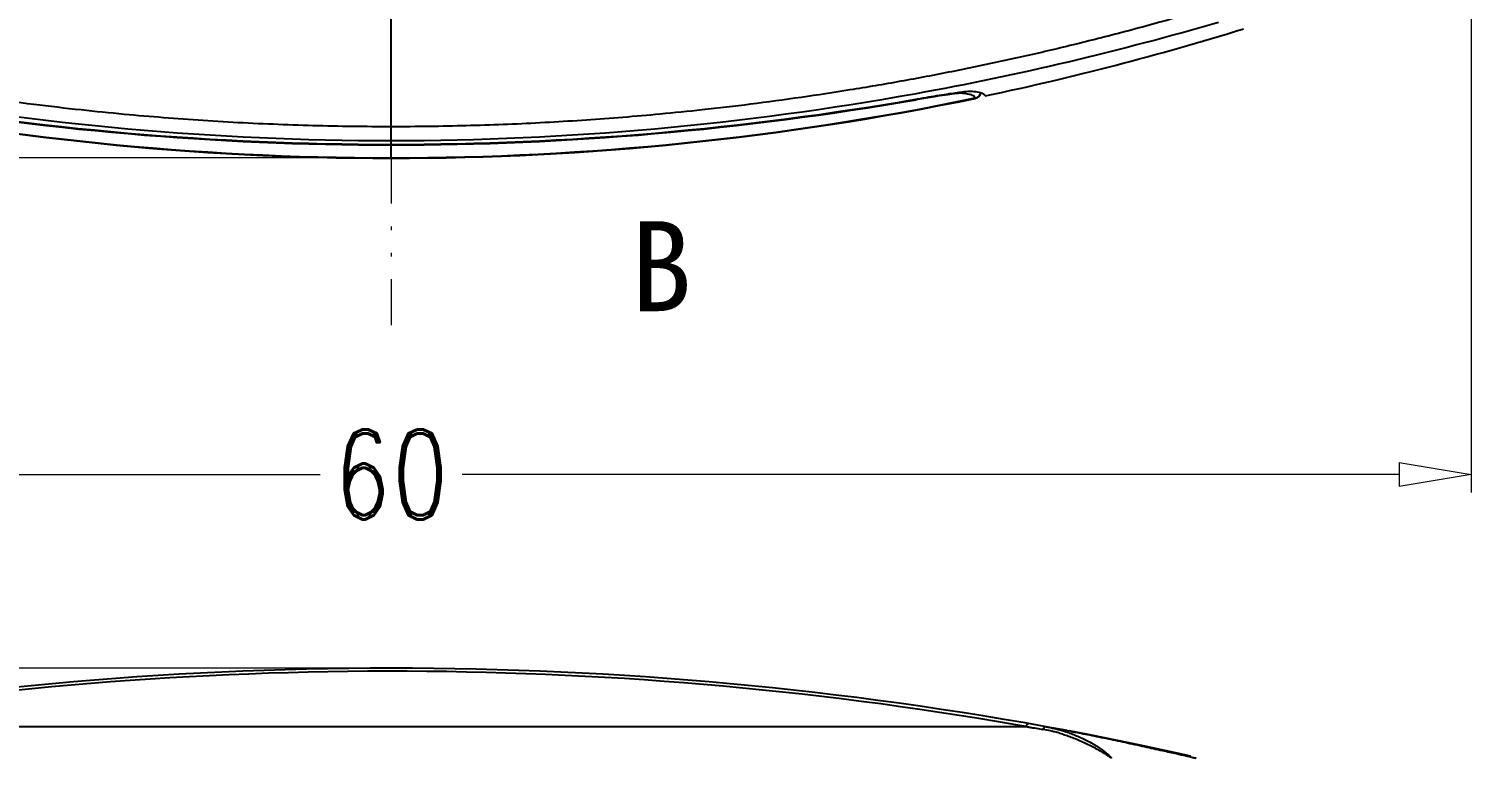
# Model space of a CAD drawing. Header units: millimetres. Extents: x 4688 to 5146, y 1130 to 1448.
# Drawn here: x 4776.37 to 4816.44, y 1217.62 to 1237.88 of the extents above; entities that cross this region are included whole.
import ezdxf
from ezdxf.enums import TextEntityAlignment as Align

# ---------------------------------------------------------------- set-up
doc = ezdxf.new("R2010")
doc.units = ezdxf.units.MM
doc.linetypes.add('CENTER', pattern=[50.8, 31.75, -6.35, 6.35, -6.35])
doc.linetypes.add('DIVIDE', pattern=[31.75, 12.7, -6.35, 0, -6.35, 0, -6.35])
doc.layers.add('dim', color=82, linetype='Continuous', lineweight=9)
doc.layers.add('hatch', color=56, linetype='Continuous', lineweight=9)
doc.styles.add('ROMAND', font='romand.shx', dxfattribs={"width": 0.75, "bigfont": 'gbcbig.shx'})
doc.styles.add('宋体', font='SimSun.ttf', dxfattribs={"height": 15})
doc.dimstyles.new('YanXiu', dxfattribs={"dimtxt": 2.5, "dimasz": 2.2, "dimexe": 1, "dimexo": 0, "dimgap": 0.66, "dimtad": 0, "dimzin": 9, "dimdsep": 46, "dimtxsty": 'ROMAND', "dimblk": 'CLOSEDBLANK', "dimcen": 0, "dimclrd": 3, "dimclre": 3, "dimclrt": 7, "dimazin": 2, "dimtfac": 1, "dimtofl": 0, "dimtmove": 0, "dimatfit": 3, "dimldrblk": 'CLOSEDBLANK', "dimfxl": 1, "dimlwd": 5, "dimlwe": 5, "dimarcsym": 0})

# ---------------------------------------------------------------- blocks, each defined once
blk = doc.blocks.new('_ClosedBlank')
at = {"color": 0, "linetype": 'ByBlock', "lineweight": -2}
for p, q in [((-1, 0.167), (0, 0)), ((-1, 0.167), (-1, -0.167)), ((0, 0), (-1, -0.167))]:
    blk.add_line(p, q, dxfattribs=at)
blk = doc.blocks.new('*D5')
at = {"layer": 'Defpoints', "color": 0, "transparency": 16777216}
for p in [(4749.56, 1220.122), (4786.438, 1220.122), (4770.035, 1193.622)]:
    blk.add_point(p, dxfattribs=at)
at = {"layer": 'dim', "color": 3, "lineweight": 5, "transparency": 16777216}
for p, q in [((4786.438, 1220.122), (4749.16, 1220.122)), ((4749.56, 1218.522), (4749.56, 1209.593)), ((4749.56, 1195.222), (4749.56, 1204.15)), ((4770.035, 1193.622), (4749.16, 1193.622))]:
    blk.add_line(p, q, dxfattribs=at)
at = {"layer": 'dim', "color": 3, "lineweight": 5, "transparency": 16777216, "xscale": 1.6, "yscale": 1.6, "zscale": 1.6}
for p, rotation in [((4749.56, 1220.122), 90), ((4749.56, 1193.622), 270)]:
    blk.add_blockref('_ClosedBlank', p, dxfattribs=dict(at, rotation=rotation))
at = {"layer": 'dim', "color": 7, "transparency": 16777216, "insert": (4749.56, 1206.872), "char_height": 2, "attachment_point": 5, "rotation": 90, "style": 'ROMAND'}
blk.add_mtext('26.5', dxfattribs=at)
blk = doc.blocks.new('*D7')
at = {"layer": 'Defpoints', "color": 0, "transparency": 16777216}
for p in [(4756.438, 1246.466), (4816.438, 1246.466), (4816.438, 1225.505)]:
    blk.add_point(p, dxfattribs=at)
at = {"layer": 'dim', "color": 3, "lineweight": 5, "transparency": 16777216}
for p, q in [((4756.438, 1246.466), (4756.438, 1225.005)), ((4816.438, 1246.466), (4816.438, 1225.005)), ((4758.438, 1225.505), (4784.465, 1225.505)), ((4814.438, 1225.505), (4788.411, 1225.505))]:
    blk.add_line(p, q, dxfattribs=at)
at = {"layer": 'dim', "color": 3, "lineweight": 5, "transparency": 16777216, "xscale": 2, "yscale": 2, "zscale": 2, "rotation": 180}
blk.add_blockref('_ClosedBlank', (4756.438, 1225.505), dxfattribs=at)
at = {"layer": 'dim', "color": 3, "lineweight": 5, "transparency": 16777216, "xscale": 2, "yscale": 2, "zscale": 2}
blk.add_blockref('_ClosedBlank', (4816.438, 1225.505), dxfattribs=at)
at = {"layer": 'dim', "color": 7, "transparency": 16777216, "insert": (4786.438, 1225.505), "char_height": 2.5, "attachment_point": 5, "style": 'ROMAND'}
blk.add_mtext('60', dxfattribs=at)
blk = doc.blocks.new('*D8')
at = {"layer": 'Defpoints', "color": 0, "transparency": 16777216}
for p in [(4747.425, 1394.299), (4786.438, 1394.299), (4786.438, 1234.298)]:
    blk.add_point(p, dxfattribs=at)
at = {"layer": 'dim', "color": 3, "lineweight": 5, "transparency": 16777216}
for p, q in [((4786.438, 1394.299), (4746.925, 1394.299)), ((4747.425, 1392.299), (4747.425, 1317.03)), ((4747.425, 1236.298), (4747.425, 1311.567)), ((4786.438, 1234.298), (4746.925, 1234.298))]:
    blk.add_line(p, q, dxfattribs=at)
at = {"layer": 'dim', "color": 3, "lineweight": 5, "transparency": 16777216, "xscale": 2, "yscale": 2, "zscale": 2}
for p, rotation in [((4747.425, 1394.299), 90), ((4747.425, 1234.298), 270)]:
    blk.add_blockref('_ClosedBlank', p, dxfattribs=dict(at, rotation=rotation))
at = {"layer": 'dim', "color": 7, "transparency": 16777216, "insert": (4747.425, 1314.298), "char_height": 2.5, "attachment_point": 5, "rotation": 90, "style": 'ROMAND'}
blk.add_mtext('160', dxfattribs=at)

msp = doc.modelspace()

# ---------------------------------------------------------------- linework, layer by layer
at = {"color": 1, "linetype": 'CENTER', "ltscale": 0.24}
msp.add_line((4786.438, 1234.288), (4786.438, 1394.309), dxfattribs=at)
at = {"color": 7, "linetype": 'Continuous'}
for p, q in [((4801.06, 1235.92), (4801.024, 1235.913)), ((4802.667, 1235.951), (4802.664, 1235.961)), ((4768.811, 1218.502), (4804.066, 1218.502)), ((4804.446, 1218.436), (4804.54, 1218.42)), ((4805.211, 1218.388), (4805.273, 1218.376)), ((4805.516, 1218.33), (4805.273, 1218.376)), ((4805.841, 1218.266), (4805.516, 1218.33)), ((4806.302, 1218.173), (4805.841, 1218.266)), ((4807.24, 1217.978), (4806.302, 1218.173)), ((4808.397, 1217.732), (4807.24, 1217.978)), ((4808.648, 1217.678), (4808.397, 1217.732))]:
    msp.add_line(p, q, dxfattribs=at)
for centre, radius, start, end in [((4786.485, 1316.394), 81.612, 280.26566, 286.31934), ((4786.438, 1314.298), 80, 281.90034, 287.21133), ((4802.271, 1236.283), 0.196, 307.9504, 312.2635), ((4786.438, 1314.298), 80.011, 258.29749, 281.70251), ((4786.438, 1314.298), 80, 258.29819, 281.70181), ((4786.438, 1319.797), 85.126, 260.11124, 279.88876), ((4786.438, 1316.622), 81.844, 259.73065, 280.26931), ((4786.438, 1319.799), 85.144, 260.13651, 279.86349), ((4808.536, 1192.739), 43.823, 99.5145, 99.8224), ((4802.626, 1236.147), 0.2, 281.7025, 345.867), ((4802.625, 1236.155), 0.197, 307.5281, 310.4176), ((4802.626, 1236.151), 0.197, 307.5384, 310.9951), ((4802.624, 1236.156), 0.199, 310.4268, 333.5512), ((4802.625, 1236.153), 0.199, 311.0011, 333.5698), ((4802.623, 1236.156), 0.2, 333.6177, 341.1443), ((4802.624, 1236.153), 0.2, 333.6396, 342.0304), ((4802.62, 1236.157), 0.203, 341.1277, 343.551), ((4786.438, 1117.622), 102.5, 79.44686, 100.55308), ((4786.438, 1117.96), 102.076, 80.17969, 99.94419), ((4786.474, 1118.173), 101.86, 80.05501, 80.17914), ((4815.451, 1283.631), 66.117, 260.25412, 260.41922), ((4803.863, 1214.423), 4.054, 77.2792, 80.392), ((4803.824, 1214.243), 4.238, 75.638, 77.3009), ((4803.794, 1214.128), 4.357, 73.8834, 75.632)]:
    msp.add_arc(centre, radius, start, end, dxfattribs=at)
for points, start_tangent, end_tangent in [([(4809.406, 1238.53), (4807.686, 1238.035), (4806.166, 1237.632), (4804.763, 1237.288), (4803.395, 1236.979), (4802.006, 1236.691), (4800.59, 1236.423), (4799.179, 1236.183), (4797.828, 1235.976), (4796.419, 1235.786), (4795.076, 1235.629), (4793.909, 1235.511), (4792.87, 1235.42), (4791.859, 1235.345), (4790.832, 1235.282), (4789.804, 1235.232), (4788.779, 1235.196), (4787.75, 1235.172), (4786.705, 1235.162), (4785.634, 1235.165), (4784.54, 1235.184), (4783.434, 1235.218), (4782.321, 1235.267), (4781.206, 1235.333), (4780.111, 1235.412), (4779.017, 1235.506), (4777.823, 1235.627), (4776.507, 1235.78), (4775.111, 1235.968), (4773.739, 1236.176), (4772.322, 1236.417), (4770.898, 1236.685), (4769.498, 1236.975), (4768.119, 1237.287), (4766.71, 1237.632), (4765.189, 1238.035), (4763.471, 1238.53)], (-0.957862, -0.287227), (-0.957861, 0.287231)), ([(4801.058, 1235.935), (4801.376, 1235.99), (4801.673, 1236.039), (4801.941, 1236.081), (4802.171, 1236.114), (4802.357, 1236.137), (4802.495, 1236.148), (4802.579, 1236.148)], (0.985155, 0.171664), (0.994465, -0.105068)), ([(4802.579, 1236.148), (4802.763, 1236.119), (4802.882, 1236.075), (4802.935, 1236.018)], (0.994465, -0.105068), (0.303782, -0.952741)), ([(4801.024, 1235.913), (4801.036, 1235.932)], (0.917194, 0.398441), (0.276214, 0.961096)), ([(4802.311, 1236.091), (4802.289, 1236.092), (4802.257, 1236.092), (4802.214, 1236.09), (4802.155, 1236.085), (4802.079, 1236.077), (4801.981, 1236.065), (4801.858, 1236.048), (4801.706, 1236.026), (4801.519, 1235.996), (4801.293, 1235.959)], (-0.994188, 0.107661), (-0.98626, -0.165201)), ([(4802.311, 1236.091), (4802.392, 1236.129)], (0.978276, 0.207309), (0.788591, 0.614918)), ([(4802.494, 1236.061), (4802.311, 1236.091)], (-0.974476, 0.224492), (-0.994187, 0.107668)), ([(4802.664, 1235.961), (4802.612, 1236.018), (4802.494, 1236.061)], (-0.29435, 0.955698), (-0.974476, 0.224492)), ([(4802.664, 1235.961), (4802.746, 1235.998)], (0.979163, 0.203074), (0.793072, 0.609128)), ([(4802.665, 1235.957), (4802.747, 1235.995)], (0.97918, 0.202994), (0.792969, 0.609261)), ([(4804.153, 1218.579), (4804.126, 1218.574), (4804.097, 1218.547), (4804.066, 1218.502)], (-0.984945, 0.172867), (-0.491912, -0.870645)), ([(4804.066, 1218.502), (4804.162, 1218.485), (4804.258, 1218.468)], (0.982864, -0.184333), (0.98551, -0.169617)), ([(4804.629, 1218.495), (4804.601, 1218.489), (4804.571, 1218.464), (4804.54, 1218.42)], (-0.984033, 0.177985), (-0.512564, -0.858649)), ([(4804.629, 1218.495), (4804.746, 1218.472), (4804.87, 1218.443), (4805.001, 1218.409), (4805.139, 1218.368), (4805.284, 1218.319), (4805.435, 1218.262), (4805.59, 1218.196)], (0.984125, -0.177479), (0.911379, -0.411567)), ([(4805.004, 1218.314), (4805.141, 1218.272), (4805.287, 1218.222), (4805.442, 1218.163), (4805.602, 1218.096)], (0.960733, -0.277475), (0.915089, -0.403253)), ([(4805.315, 1218.368), (4805.78, 1218.278), (4806.294, 1218.173), (4806.825, 1218.062), (4807.366, 1217.944), (4807.864, 1217.834), (4808.254, 1217.747), (4808.518, 1217.687), (4808.68, 1217.649), (4808.768, 1217.629), (4808.799, 1217.622)], (0.982591, -0.185784), (0.95377, -0.300536)), ([(4805.59, 1218.196), (4805.745, 1218.122), (4805.896, 1218.04), (4806.037, 1217.955), (4806.162, 1217.87), (4806.261, 1217.795), (4806.335, 1217.735), (4806.385, 1217.689), (4806.417, 1217.657), (4806.434, 1217.636), (4806.44, 1217.625)], (0.911379, -0.411567), (0.295833, -0.95524)), ([(4805.602, 1218.096), (4805.763, 1218.021), (4805.921, 1217.942), (4806.067, 1217.863), (4806.19, 1217.791)], (0.915089, -0.403253), (0.858818, -0.512282)), ([(4806.19, 1217.791), (4806.286, 1217.733), (4806.355, 1217.688), (4806.4, 1217.657), (4806.427, 1217.636), (4806.438, 1217.622)], (0.858818, -0.512282), (-1, -0.000222)), ([(4806.44, 1217.625), (4806.438, 1217.622)], (0.295833, -0.95524), (-1, -0.000222))]:
    msp.add_spline(points, degree=3, dxfattribs=dict(at, start_tangent=start_tangent, end_tangent=end_tangent))
at = {"layer": 'hatch', "color": 2, "linetype": 'DIVIDE', "ltscale": 0.1}
msp.add_line((4786.438, 1234.298), (4786.438, 1229.298), dxfattribs=at)
at = {"layer": 'hatch', "color": 2}
msp.add_lwpolyline([(4786.438, 1231.288, 0, 0, 0), (4788.938, 1231.288, 0.75, 0, 0), (4791.438, 1231.288, 0, 0, 0)], format="xyseb", dxfattribs=at)

# ---------------------------------------------------------------- texts
at = {"layer": 'hatch', "color": 6, "style": '宋体'}
msp.add_text('B', height=2.5, dxfattribs=at).set_placement((4793.938, 1231.288), align=Align.MIDDLE)

# ---------------------------------------------------------------- dimensions: what is measured, and where the dimension line sits
at = {"layer": 'dim'}
dim = msp.add_linear_dim(base=(4747.425, 1394.299), p1=(4786.438, 1234.298), p2=(4786.438, 1394.299), angle=90, dimstyle='YanXiu', override={"dimtxt": 2.5, "dimasz": 2, "dimexe": 0.49975, "dimgap": 0.49975}, dxfattribs=at)
dim.commit()
dim.dimension.update_dxf_attribs({"geometry": '*D8', "text_midpoint": (4747.425, 1314.298), "dimtype": 160})
dim = msp.add_linear_dim(base=(4816.438, 1225.505), p1=(4756.438, 1246.466), p2=(4816.438, 1246.466), dimstyle='YanXiu', override={"dimtxt": 2.5, "dimasz": 2, "dimexe": 0.49975, "dimgap": 0.49975}, dxfattribs=at)
dim.commit()
dim.dimension.update_dxf_attribs({"geometry": '*D7', "text_midpoint": (4786.438, 1225.505)})
dim = msp.add_linear_dim(base=(4749.56, 1220.122), p1=(4770.035, 1193.622), p2=(4786.438, 1220.122), angle=90, dimstyle='YanXiu', override={"dimtxt": 2, "dimasz": 1.6, "dimexe": 0.3998, "dimgap": 0.3998}, dxfattribs=at)
dim.commit()
dim.dimension.update_dxf_attribs({"geometry": '*D5', "text_midpoint": (4749.56, 1206.872)})

doc.saveas('drawing.dxf')
